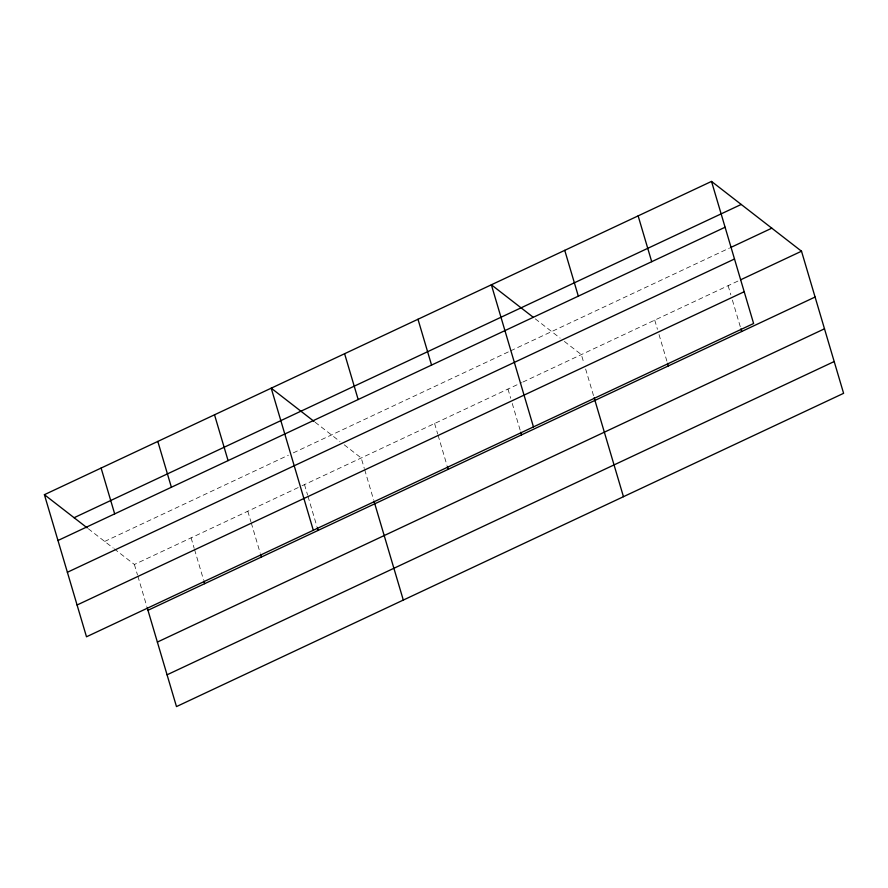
<?xml version="1.0" encoding="UTF-8"?>
<svg xmlns="http://www.w3.org/2000/svg" width="888" height="888" viewBox="0 0 888 888"><rect width="100%" height="100%" fill="white"/><g stroke="black" fill="none" stroke-linecap="round" stroke-linejoin="round"><path stroke-width="0.67" stroke-dasharray="4.44 3.33" d="M104.695 541.447L288.367 455.2M293.295 452.88L509.379 351.426M510.622 350.838L729.525 248.041M114.241 548.851L134.388 564.479L300.81 486.335M302.042 485.758L521.656 382.628M522.899 382.051L739.316 280.419M535.275 318.848L560.15 338.139M564.391 341.436L581.363 354.601L584.071 363.758M315.118 422.222L340.004 441.525M344.244 444.81L361.216 457.975L364.313 468.442M88.3 528.737L113.176 548.029M728.127 285.681L730.835 294.838M732.389 300.077L740.537 327.561M654.745 320.135L657.453 329.304M659.007 334.532L667.154 362.026M585.625 368.997L593.772 396.481M507.98 389.055L510.689 398.224M512.243 403.452L520.39 430.946M434.598 423.509L437.695 433.988M438.084 435.298L446.997 465.401M364.702 469.752L373.615 499.855M304.506 484.604L307.614 495.071M307.992 496.381L316.916 526.484M247.808 511.233L250.904 521.7M251.293 523.01L260.206 553.113M191.098 537.862L194.195 548.329M194.583 549.639L203.507 579.742M134.388 564.479L137.496 574.958M137.884 576.268L146.798 606.371"/><path stroke-width="1.33" d="M711.521 181.418L753.612 323.521L86.491 636.785L44.4 494.683L711.521 181.418L801.509 251.215L843.6 393.317L176.479 706.582L147.186 607.681M74.093 517.715L741.214 204.451M57.975 540.503L725.085 227.239M730.769 247.463L771.816 228.183M67.377 572.272L734.498 259.007M740.559 279.842L801.509 251.215M77.078 605.005L744.2 291.741M147.963 610.3L815.084 297.036M157.376 642.068L824.497 328.804M167.066 674.802L834.187 361.538M533.089 317.149L491.364 284.793L533.455 426.895M314.03 421.378L271.217 388.178L313.309 530.269M44.4 494.683L87.213 527.894M740.925 328.871L741.702 331.49M638.139 215.884L651.703 261.694M667.543 363.336L668.309 365.956M564.746 250.338L578.321 296.148M594.161 397.791L623.454 496.692M520.768 432.256L521.545 434.865M417.982 319.258L431.557 365.068M447.386 466.711L448.163 469.33M344.6 353.713L358.175 399.533M374.003 501.165L403.307 600.066M317.305 527.794L318.082 530.414M260.595 554.423L261.372 557.042M214.519 414.807L228.083 460.617M203.896 581.052L204.673 583.671M157.809 441.425L171.384 487.246M101.11 468.054L114.674 513.875"/></g></svg>
